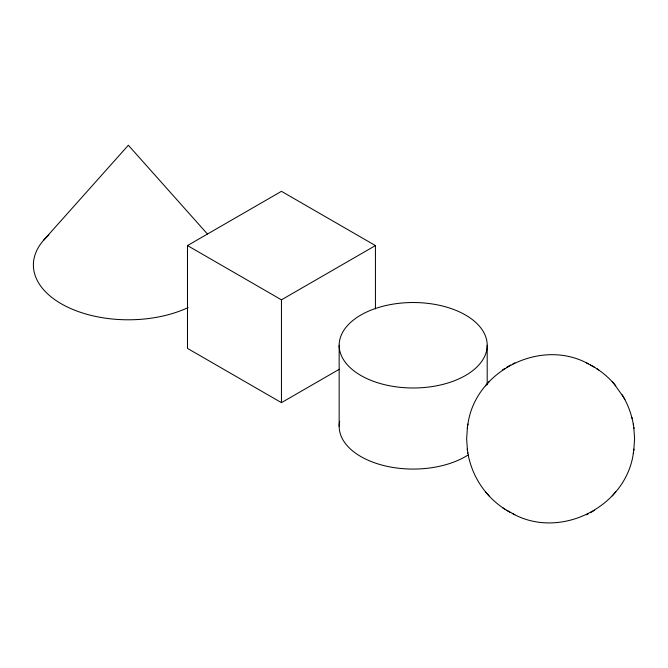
<?xml version="1.0" encoding="UTF-8"?>
<svg xmlns="http://www.w3.org/2000/svg" width="668" height="668" viewBox="0 0 668 668"><rect width="100%" height="100%" fill="white"/><g stroke="black" fill="none" stroke-linecap="round" stroke-linejoin="round"><path stroke-width="1" d="M467.441 427.353L466.631 438.801L467.441 450.249M633.79 450.249L634.6 438.801L633.79 427.353M467.767 425.207C474.53 371.082 540.604 337.515 588.291 363.809M512.94 513.792C560.627 540.086 626.701 506.511 633.464 452.395M467.266 428.53L467.942 424.038M633.289 453.564L633.965 449.071M485.502 385.77L487.089 383.941M487.49 383.465L489.034 381.704M612.197 495.898L613.742 494.136M614.142 493.66L615.737 491.832M43.428 240.447L128.348 145.24L207.414 233.984M502.511 369.955L504.716 368.561M506.62 367.35L510.736 364.97M594.62 510.252L590.495 512.632M339.286 369.262L281.453 402.654L187.483 348.395L187.483 245.573L281.453 191.324L375.433 245.573L375.433 308.933M187.483 245.573L281.453 299.832L375.433 245.573M512.94 363.809L514.836 362.824M586.395 514.778L588.291 513.792M586.395 362.824L594.62 367.35M590.495 364.97C599.271 369.663 607.212 375.95 613.742 383.465M514.836 514.778L506.62 510.252M510.736 512.632C501.969 507.939 494.019 501.651 487.49 494.136M596.524 368.561L598.72 369.955M502.511 507.647L504.716 509.041M614.142 383.941L623.269 396.759M468.168 454.733C470.948 469.053 477.495 482.663 487.089 493.66M612.197 381.704L615.737 385.77M485.502 491.832L489.034 495.898M622.1 394.713C628.388 404.983 632.487 416.581 633.965 428.53M623.67 397.468L624.864 399.556M631.778 417.291L632.095 418.444M467.266 449.071L467.942 453.564L467.767 452.395M633.289 424.038L633.464 425.207M487.197 345.256A74.014 42.735 0 0 1 376.167 382.263A74.014 42.735 0 0 1 376.167 308.249A74.014 42.735 0 0 1 487.197 345.256L487.197 384.76M339.16 345.256L339.16 426.343M281.453 299.832L281.453 402.654M188.159 307.547A94.948 54.818 0 0 1 64.704 305.66A94.948 54.818 0 0 1 48.923 234.936M468.418 454.783A74.014 42.735 0 0 1 382.756 465.295A74.014 42.735 0 0 1 339.686 421.266"/></g></svg>
